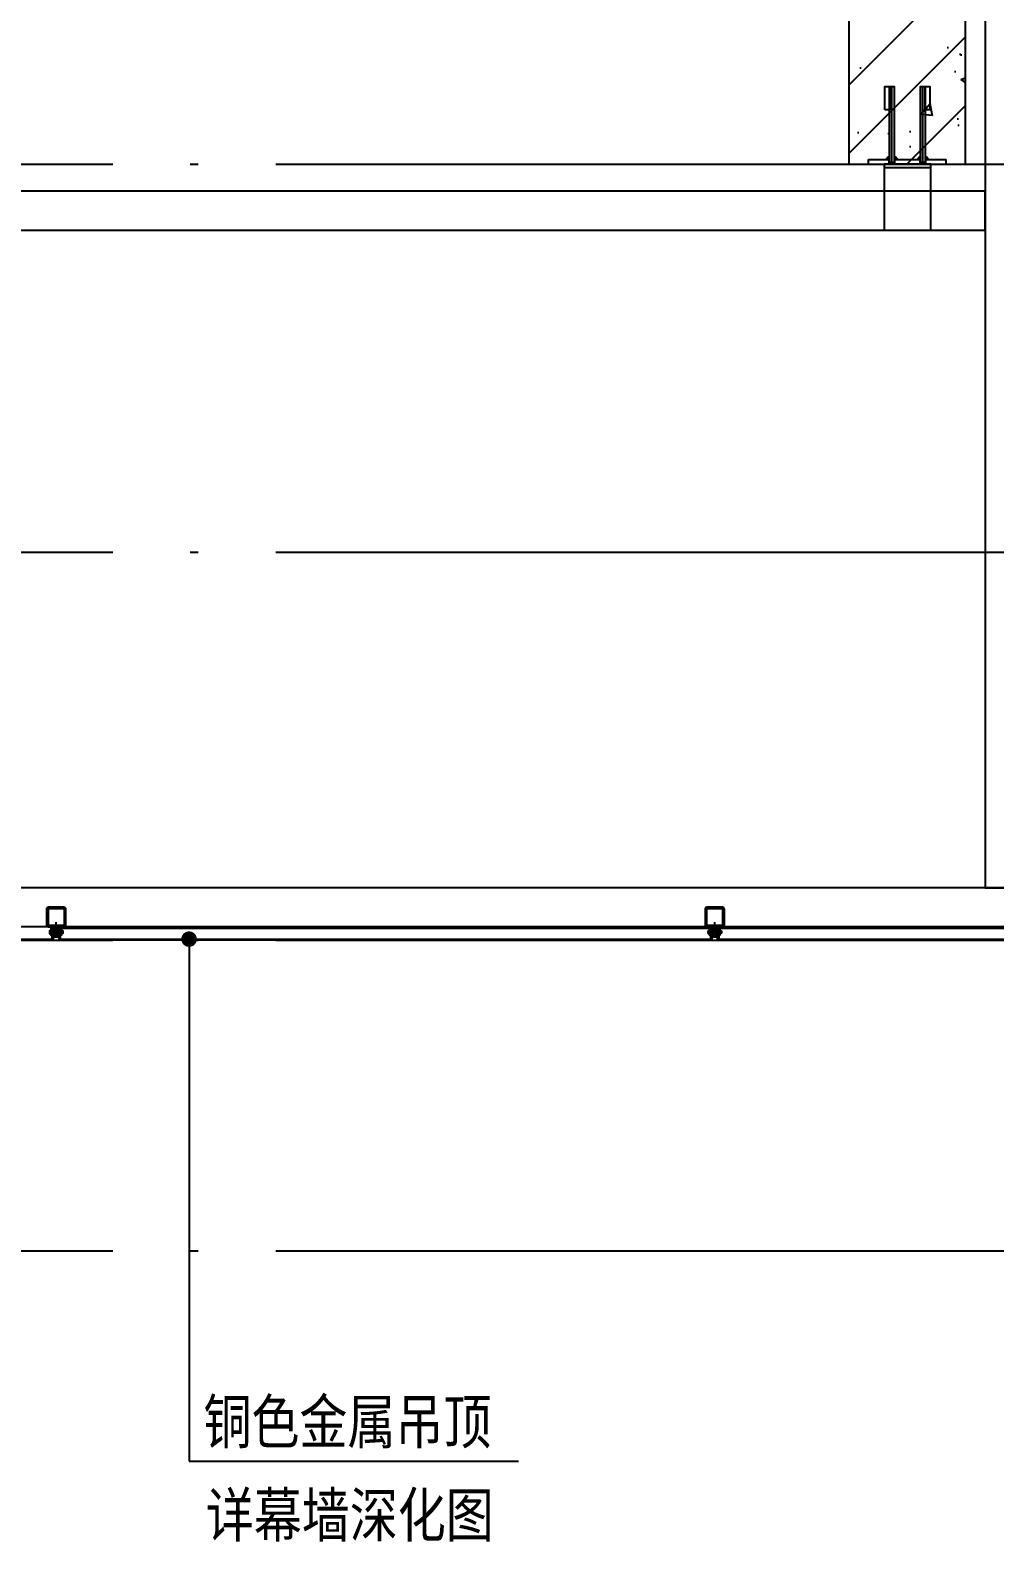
# Model space of a CAD drawing. Header units: millimetres. Extents: x 434053 to 1059003, y -2417481 to 936527.
# Drawn here: x 536098 to 538582, y -2249086 to -2245191 of the extents above; entities that cross this region are included whole.
import ezdxf

# ---------------------------------------------------------------- set-up
doc = ezdxf.new("R2010")
doc.units = ezdxf.units.MM
doc.header["$LTSCALE"] = 1000
doc.header["$MEASUREMENT"] = 0
for name, pattern in [('CENTER', [2, 1.25, -0.25, 0.25, -0.25]), ('DOTE', [2.42, 2, -0.2, 0.02, -0.2]), ('HIDDEN', [9.525, 6.35, -3.175]), ('HIDDEN2', [4.7625, 3.175, -1.5875])]:
    doc.linetypes.add(name, pattern=pattern)
for name, color, linetype in [('ALUM', 1, 'Continuous'), ('ALUM-V', 11, 'Continuous'), ('DIM_LEAD', 3, 'Continuous'), ('DOTE', 16, 'DOTE'), ('ELASTOMER', 6, 'Continuous'), ('ELASTOMER-V', 241, 'Continuous'), ('ELASTROMER-V', 241, 'Continuous'), ('EXTRUSION', 4, 'Continuous'), ('EXTRUSION-V', 141, 'Continuous'), ('EXTRUSION2', 133, 'Continuous'), ('FASTENER', 191, 'Continuous'), ('GRID', 8, 'CENTER'), ('PUB_HATCH', 8, 'Continuous'), ('PUB_TEXT', 7, 'Continuous'), ('SILICONE', 8, 'Continuous'), ('STEEL', 3, 'Continuous'), ('STEEL-V', 71, 'Continuous'), ('WALL', 5, 'Continuous')]:
    doc.layers.add(name, color=color, linetype=linetype)
doc.styles.add('宋体', font='', dxfattribs={"width": 0.8})
doc.styles.get('宋体').set_extended_font_data('SimSun')

# ---------------------------------------------------------------- blocks, each defined once
blk = doc.blocks.new('*U523')
at = {"layer": 'GRID'}
for p, q in [((-40, 0), (-40, -200)), ((40, 0), (40, -200))]:
    blk.add_line(p, q, dxfattribs=at)
at = {"layer": 'SILICONE'}
for p, q in [((-33, -1), (-47, -1)), ((-33, -2), (-47, -2)), ((-33, -3), (-47, -3)), ((-33, -4), (-47, -4)), ((-46, -5), (-47, -5)), ((-46, -6), (-47, -6)), ((-46, -7), (-47, -7)), ((-46, -8), (-47, -8)), ((-46, -9), (-47, -9)), ((-46, -10), (-47, -10)), ((-46, -11), (-47, -11)), ((-33, -5), (-34, -5)), ((-33, -6), (-34, -6)), ((-33, -7), (-34, -7)), ((-33, -8), (-34, -8)), ((-33, -9), (-34, -9)), ((-33, -10), (-34, -10)), ((-33, -11), (-34, -11)), ((47, -1), (33, -1)), ((47, -2), (33, -2)), ((47, -3), (33, -3)), ((47, -4), (33, -4)), ((34, -5), (33, -5)), ((34, -6), (33, -6)), ((34, -7), (33, -7)), ((34, -8), (33, -8)), ((34, -9), (33, -9)), ((34, -10), (33, -10)), ((34, -11), (33, -11)), ((47, -5), (46, -5)), ((47, -6), (46, -6)), ((47, -7), (46, -7)), ((47, -8), (46, -8)), ((47, -9), (46, -9)), ((47, -10), (46, -10)), ((47, -11), (46, -11))]:
    blk.add_line(p, q, dxfattribs=at)
for centre, radius, start, end in [((-40.8, -6.8), 14.2, 201.5982, 248.4018), ((-40.8, -6.8), 13.2, 203.3215, 246.6785), ((-40.8, -6.8), 12.2, 205.3552, 244.6448), ((-40.8, -6.8), 11.2, 207.7955, 242.2045), ((-40.8, -6.8), 10.2, 210.7868, 239.2132), ((-40.8, -6.8), 9.24, 214.5568, 235.4432), ((-40.8, -6.8), 8.24, 219.4971, 230.5029), ((-39.2, -6.8), 14.2, 291.5982, 338.4018), ((-39.2, -6.8), 13.2, 293.3215, 336.6785), ((-39.2, -6.8), 12.2, 295.3552, 334.6448), ((-39.2, -6.8), 11.2, 297.7955, 332.2045), ((-39.2, -6.8), 10.2, 300.7868, 329.2132), ((-39.2, -6.8), 9.24, 304.5568, 325.4432), ((-39.2, -6.8), 8.24, 309.4971, 320.5029), ((39.2, -6.8), 14.2, 201.5982, 248.4018), ((39.2, -6.8), 13.2, 203.3215, 246.6785), ((39.2, -6.8), 12.2, 205.3552, 244.6448), ((39.2, -6.8), 11.2, 207.7955, 242.2045), ((39.2, -6.8), 10.2, 210.7868, 239.2132), ((39.2, -6.8), 9.24, 214.5568, 235.4432), ((39.2, -6.8), 8.24, 219.4971, 230.5029), ((40.8, -6.8), 14.2, 291.5982, 338.4018), ((40.8, -6.8), 13.2, 293.3215, 336.6785), ((40.8, -6.8), 12.2, 295.3552, 334.6448), ((40.8, -6.8), 11.2, 297.7955, 332.2045), ((40.8, -6.8), 10.2, 300.7868, 329.2132), ((40.8, -6.8), 9.24, 304.5568, 325.4432), ((40.8, -6.8), 8.24, 309.4971, 320.5029)]:
    blk.add_arc(centre, radius, start, end, dxfattribs=at)
at = {"layer": 'STEEL'}
for p, q in [((-100, 0), (-100, -12)), ((-100, 0), (100, 0)), ((100, 0), (100, -12)), ((-100, -12), (-48, -12)), ((-32, -12), (34, -12)), ((46, -12), (100, -12))]:
    blk.add_line(p, q, dxfattribs=at)
for points in [[(-47, 0), (-47, -12)], [(-33, -12), (-33, 0)], [(33, 0), (33, -12)], [(47, -12), (47, 0)]]:
    blk.add_lwpolyline(points, dxfattribs=at)
for points in [[(-46, -2), (-46, -200), (-34, -200), (-34, -2)], [(34, -2), (34, -200), (46, -200), (46, -2)], [(-58, -140), (-58, -200), (-46, -200), (-46, -140)], [(46, -140), (46, -200), (58, -200), (58, -140)]]:
    blk.add_lwpolyline(points, close=True, dxfattribs=at)
blk = doc.blocks.new('*U525')
at = {"color": 0, "linetype": 'ByBlock'}
blk.add_lwpolyline([(-1.8, 1.3), (-3.2, 2.7, -0.198912), (-3.5, 3.4), (-3.5, 5.2, -0.198912), (-2.9, 6.6), (-2.1, 7.4, 0.198912), (-1.5, 8.8), (-1.5, 24), (-13.5, 24), (-13.5, 26), (13.5, 26), (13.5, 24), (1.5, 24), (1.5, 8.8, 0.198912), (2.1, 7.4), (2.9, 6.6, -0.198912), (3.5, 5.2), (3.5, 3.4, -0.198912), (3.2, 2.7), (1.8, 1.3, -0.198912), (1.1, 1), (-1.1, 1, -0.198912)], format="xyb", close=True, dxfattribs=at)
at = {"layer": 'ELASTROMER-V', "linetype": 'HIDDEN'}
blk.add_lwpolyline([(-13.5, 26), (13.5, 26), (13.5, 27), (-13.5, 27)], close=True, dxfattribs=at)
at = {"layer": 'EXTRUSION', "linetype": 'ByBlock'}
blk.add_lwpolyline([(-7, 0), (7, 0), (7, 1), (5, 1, -0.414214), (4.5, 1.5), (4.5, 5.2, 0.198912), (3.6, 7.5, -0.668179), (4.1, 8.7, 1), (4.1, 9.5, 0.668179), (3, 6.9, -0.198912), (3.7, 5.2), (3.7, 1.5, -0.414214), (3.2, 1), (-3.2, 1, -0.414214), (-3.8, 1.5), (-3.8, 5.2, -0.198912), (-3, 6.9, 0.668179), (-4.1, 9.5, 1), (-4.1, 8.7, -0.668179), (-3.6, 7.5, 0.198912), (-4.5, 5.2), (-4.5, 1.5, -0.414214), (-5, 1), (-7, 1)], format="xyb", close=True, dxfattribs=at)
at = {"layer": 'EXTRUSION-V', "linetype": 'HIDDEN2'}
blk.add_line((-1.5, 24), (1.5, 24), dxfattribs=at)
blk = doc.blocks.new('rivet6')
at = {"color": 0, "linetype": 'ByBlock'}
blk.add_line((0, 4), (0, -4), dxfattribs=at)
blk.add_lwpolyline([(-6, 2, 2.414214), (-8, 0, 2.414214), (-6, -2)], format="xyb", dxfattribs=at)
at = {"color": 0, "linetype": 'HIDDEN2'}
blk.add_lwpolyline([(0, 2), (-6, 2), (-6, -2), (0, -2)], dxfattribs=at)
at = {"color": 0, "linetype": 'ByBlock'}
for centre, radius, start, end in [((-8, 0), 2, 150, 210), ((-3, 0), 5, 306.8699, 53.1301)]:
    blk.add_arc(centre, radius, start, end, dxfattribs=at)
blk = doc.blocks.new('*U521')
at = {"linetype": 'ByBlock', "lineweight": -2}
for p, q in [((-5, 0.5), (-5, 0)), ((5, 0), (-5, 0)), ((-4.7, 0.9), (-3.5, 1.1)), ((4.7, 0.9), (-4.7, 0.9)), ((-3.5, 4.4), (-3.5, 1.1)), ((3.5, 1.1), (-3.5, 1.1)), ((2.7, 4.9), (-2.7, 4.9)), ((-2.3, 0.9), (-1.8, 1.1)), ((-1.8, 4.4), (-1.8, 1.1)), ((1.8, 4.4), (1.8, 1.1)), ((2.5, 0.9), (1.8, 1.1)), ((3.5, 4.4), (3.5, 1.1)), ((4.7, 0.9), (3.5, 1.1)), ((5, 0.5), (5, 0))]:
    blk.add_line(p, q, dxfattribs=at)
for centre, radius, start, end in [((-4.7, 0.5), 0.343, 90, 180), ((-2.7, 3.8), 1.09, 35.4009, 144.5991), ((0, 1.2), 3.66, 61.0594, 118.9406), ((2.7, 3.8), 1.09, 35.4009, 144.5991), ((4.7, 0.5), 0.343, 0, 90)]:
    blk.add_arc(centre, radius, start, end, dxfattribs=at)
at = {"layer": 'GRID', "ltscale": 0.5}
blk.add_line((0, 4.9), (0, -15.6), dxfattribs=at)
blk = doc.blocks.new('A$C56EA6F4E')
at = {"layer": 'ELASTOMER-V'}
h = blk.add_hatch(dxfattribs=at)
h.set_pattern_fill('HONEY', color=256, scale=10, angle=17.1833, style=0)
h.set_pattern_definition([(17.183306, (-503.9963, 3104.1027), (1.47149637, 1.58814308), [1.25, -2.5]), (137.183306, (-503.9963, 3104.1027), (-2.11112044, 0.4802817), [1.25, -2.5]), (77.183306, (-503.9963, 3104.1027), (-0.63962407, 2.06842478), [-2.5, 1.25])])
edge = h.paths.add_edge_path()
edge.add_ellipse((8414.7, 6224.1), major_axis=(5.3, 5.3), ratio=1, start_angle=0, end_angle=360)
h = blk.add_hatch(dxfattribs=at)
h.set_pattern_fill('HONEY', color=256, scale=10, angle=17.1833, style=0)
h.set_pattern_definition([(17.183306, (1192.2703, 3104.1027), (1.47149637, 1.58814308), [1.25, -2.5]), (137.183306, (1192.2703, 3104.1027), (-2.11112044, 0.4802817), [1.25, -2.5]), (77.183306, (1192.2703, 3104.1027), (-0.63962407, 2.06842478), [-2.5, 1.25])])
edge = h.paths.add_edge_path()
edge.add_ellipse((10111, 6224.1), major_axis=(5.3, 5.3), ratio=1, start_angle=0, end_angle=360)
at = {"layer": 'SILICONE'}
h = blk.add_hatch(dxfattribs=at)
h.set_pattern_fill('AR-SAND', color=256, angle=-72.8167, style=0)
h.set_pattern_definition([(324.683306, (-503.9963, 3106.1027), (1.82220888, 0.6294226), [0, -1.52, 0, -1.7, 0, -1.625]), (294.683306, (-503.9963, 3106.1027), (3.2190227, -0.857036), [0, -0.82, 0, -1.37, 0, -0.525]), (254.683306, (-504.3597, 3107.2778), (0.92541646, -2.97346867), [0, -0.5, 0, -1.8, 0, -2.35]), (244.683306, (-504.3597, 3107.2778), (1.72659915, -2.61265515), [0, -0.25, 0, -1.18, 0, -1.35])])
edge = h.paths.add_edge_path()
edge.add_line((8422.2, 6224.1), (8422.2, 6210.1))
edge.add_arc((8414.7, 6175.1), 35.8, 77.9147, 102.0853)
edge.add_line((8407.2, 6210.1), (8407.2, 6210.6))
edge.add_line((8407.2, 6210.6), (8407.2, 6223.9))
edge.add_arc((8414.7, 6224.1), 7.5, 181.0837, 359.9808)
h = blk.add_hatch(dxfattribs=at)
h.set_pattern_fill('AR-SAND', color=256, angle=-72.8167, style=0)
h.set_pattern_definition([(324.683306, (1192.2703, 3106.1027), (1.82220888, 0.6294226), [0, -1.52, 0, -1.7, 0, -1.625]), (294.683306, (1192.2703, 3106.1027), (3.2190227, -0.857036), [0, -0.82, 0, -1.37, 0, -0.525]), (254.683306, (1191.907, 3107.2777), (0.92541646, -2.97346867), [0, -0.5, 0, -1.8, 0, -2.35]), (244.683306, (1191.907, 3107.2777), (1.72659915, -2.61265515), [0, -0.25, 0, -1.18, 0, -1.35])])
edge = h.paths.add_edge_path()
edge.add_line((10118.5, 6224.1), (10118.5, 6210.1))
edge.add_arc((10111, 6175.1), 35.8, 77.9147, 102.0853)
edge.add_line((10103.5, 6210.1), (10103.5, 6210.6))
edge.add_line((10103.5, 6210.6), (10103.5, 6223.9))
edge.add_arc((10111, 6224.1), 7.5, 181.0837, 359.9808)
at = {"layer": 'STEEL-V'}
h = blk.add_hatch(dxfattribs=at)
h.set_pattern_fill('Q119', color=256, scale=10, angle=225, style=0, pattern_type=2)
h.set_pattern_definition([(315, (2514.082, 16741.187), (3.535534, 3.535534), []), (315, (2513.375, 16740.48), (3.535534, 3.535534), [])])
edge = h.paths.add_edge_path(flags=16)
edge.add_line((8435.7, 6279.3), (8435.7, 6239.3))
edge.add_arc((8434.7, 6239.3), 1, -90, 0, ccw=False)
edge.add_line((8434.7, 6238.3), (8394.7, 6238.3))
edge.add_arc((8394.7, 6239.3), 1, -180, -90, ccw=False)
edge.add_line((8393.7, 6239.3), (8393.7, 6279.3))
edge.add_arc((8394.7, 6279.3), 1, 90, 180, ccw=False)
edge.add_line((8394.7, 6280.3), (8434.7, 6280.3))
edge.add_arc((8434.7, 6279.3), 1, 0, 90, ccw=False)
edge = h.paths.add_edge_path()
edge.add_line((8439.7, 6279.3), (8439.7, 6239.3))
edge.add_arc((8434.7, 6239.3), 5, -90, 0, ccw=False)
edge.add_line((8434.7, 6234.3), (8394.7, 6234.3))
edge.add_arc((8394.7, 6239.3), 5, -180, -90, ccw=False)
edge.add_line((8389.7, 6239.3), (8389.7, 6279.3))
edge.add_arc((8394.7, 6279.3), 5, 90, 180, ccw=False)
edge.add_line((8394.7, 6284.3), (8434.7, 6284.3))
edge.add_arc((8434.7, 6279.3), 5, 0, 90, ccw=False)
h = blk.add_hatch(dxfattribs=at)
h.set_pattern_fill('Q119', color=256, scale=10, angle=225, style=0, pattern_type=2)
h.set_pattern_definition([(315, (4210.349, 16741.187), (3.535534, 3.535534), []), (315, (4209.6417, 16740.48), (3.535534, 3.535534), [])])
edge = h.paths.add_edge_path(flags=16)
edge.add_line((10132, 6279.3), (10132, 6239.3))
edge.add_arc((10131, 6239.3), 1, -90, 0, ccw=False)
edge.add_line((10131, 6238.3), (10091, 6238.3))
edge.add_arc((10091, 6239.3), 1, -180, -90, ccw=False)
edge.add_line((10090, 6239.3), (10090, 6279.3))
edge.add_arc((10091, 6279.3), 1, 90, 180, ccw=False)
edge.add_line((10091, 6280.3), (10131, 6280.3))
edge.add_arc((10131, 6279.3), 1, 0, 90, ccw=False)
edge = h.paths.add_edge_path()
edge.add_line((10136, 6279.3), (10136, 6239.3))
edge.add_arc((10131, 6239.3), 5, -90, 0, ccw=False)
edge.add_line((10131, 6234.3), (10091, 6234.3))
edge.add_arc((10091, 6239.3), 5, -180, -90, ccw=False)
edge.add_line((10086, 6239.3), (10086, 6279.3))
edge.add_arc((10091, 6279.3), 5, 90, 180, ccw=False)
edge.add_line((10091, 6284.3), (10131, 6284.3))
edge.add_arc((10131, 6279.3), 5, 0, 90, ccw=False)
at = {"layer": 'ALUM', "linetype": 'ByBlock'}
for points in [[(8404.2, 6202.3), (6886.5, 6202.3), (6886.5, 6229.3), (6883.5, 6229.3), (6883.5, 6199.3), (8407.2, 6199.3), (8407.2, 6229.3), (8404.2, 6229.3)], [(10100.5, 6202.3), (8425.2, 6202.3), (8425.2, 6229.3), (8422.2, 6229.3), (8422.2, 6199.3), (10103.5, 6199.3), (10103.5, 6229.3), (10100.5, 6229.3)], [(10121.5, 6202.3), (10121.5, 6229.3), (10118.5, 6229.3), (10118.5, 6199.3), (10578.5, 6199.3), (10578.5, 6202.3)]]:
    blk.add_lwpolyline(points, close=True, dxfattribs=at)
at = {"layer": 'ALUM-V'}
for p, q in [((6886.5, 6229.3), (8404.2, 6229.3)), ((8425.2, 6229.3), (10100.5, 6229.3))]:
    blk.add_line(p, q, dxfattribs=at)
at = {"layer": 'ELASTOMER'}
for centre in [(8414.7, 6224.1), (10111, 6224.1)]:
    blk.add_ellipse(centre, major_axis=(5.3, 5.3), ratio=1, start_param=1.570796326783921, end_param=7.853981633963507, dxfattribs=at)
at = {"layer": 'EXTRUSION2'}
for points in [[(8404.2, 6230.3), (8423.2, 6230.3), (8423.2, 6233.3), (8401.2, 6233.3), (8401.2, 6212.3), (8404.2, 6212.3)], [(8425.2, 6230.3), (8406.2, 6230.3), (8406.2, 6233.3), (8428.2, 6233.3), (8428.2, 6212.3), (8425.2, 6212.3)], [(10100.5, 6230.3), (10119.5, 6230.3), (10119.5, 6233.3), (10097.5, 6233.3), (10097.5, 6212.3), (10100.5, 6212.3)], [(10121.5, 6230.3), (10102.5, 6230.3), (10102.5, 6233.3), (10124.5, 6233.3), (10124.5, 6212.3), (10121.5, 6212.3)]]:
    blk.add_lwpolyline(points, close=True, dxfattribs=at)
at = {"layer": 'SILICONE'}
for points in [[(8422.2, 6224.1), (8422.2, 6210.1, 0.105857), (8407.2, 6210.1), (8407.2, 6210.6), (8407.2, 6223.9, 0.990421), (8422.2, 6224.1)], [(10118.5, 6224.1), (10118.5, 6210.1, 0.105857), (10103.5, 6210.1), (10103.5, 6210.6), (10103.5, 6223.9, 0.990421), (10118.5, 6224.1)]]:
    blk.add_lwpolyline(points, format="xyb", dxfattribs=at)
at = {"layer": 'STEEL'}
blk.add_line((7858.5, 8189.3, -0.5), (7978.5, 8189.3, -0.5), dxfattribs=at)
blk.add_lwpolyline([(7978.5, 8029.3), (7858.5, 8029.3), (7858.5, 8199.3), (7978.5, 8199.3)], close=True, dxfattribs=at)
for points in [[(8439.7, 6279.3), (8439.7, 6239.3, -0.414214), (8434.7, 6234.3), (8394.7, 6234.3, -0.414214), (8389.7, 6239.3), (8389.7, 6279.3, -0.414214), (8394.7, 6284.3), (8434.7, 6284.3, -0.414214)], [(8435.7, 6279.3), (8435.7, 6239.3, -0.414214), (8434.7, 6238.3), (8394.7, 6238.3, -0.414214), (8393.7, 6239.3), (8393.7, 6279.3, -0.414214), (8394.7, 6280.3), (8434.7, 6280.3, -0.414214)], [(10136, 6279.3), (10136, 6239.3, -0.414214), (10131, 6234.3), (10091, 6234.3, -0.414214), (10086, 6239.3), (10086, 6279.3, -0.414214), (10091, 6284.3), (10131, 6284.3, -0.414214)], [(10132, 6279.3), (10132, 6239.3, -0.414214), (10131, 6238.3), (10091, 6238.3, -0.414214), (10090, 6239.3), (10090, 6279.3, -0.414214), (10091, 6280.3), (10131, 6280.3, -0.414214)]]:
    blk.add_lwpolyline(points, format="xyb", close=True, dxfattribs=at)
at = {"layer": 'STEEL-V'}
for p, q in [((6618.5, 6334.3), (10668.5, 6334.3)), ((6618.5, 6234.3), (10668.5, 6234.3))]:
    blk.add_line(p, q, dxfattribs=at)
for points in [[(7718.5, 6334.3), (7618.5, 6334.3), (7618.5, 9176.3), (7718.5, 9176.3)], [(7718.5, 8029.3), (7718.5, 8129.3), (10568.5, 8129.3), (10568.5, 8029.3)]]:
    blk.add_lwpolyline(points, close=True, dxfattribs=at)
at = {"linetype": 'ByBlock', "extrusion": (0, 0, -1), "xscale": -1, "zscale": -1, "rotation": 180}
blk.add_blockref('*U523', (-7918.5, 8199.3), dxfattribs=at)
at = {"layer": 'EXTRUSION2', "extrusion": (0, 0, -1), "xscale": -1, "zscale": -1}
for p in [(-8414.7, 6207.3), (-10111, 6207.3)]:
    blk.add_blockref('*U525', p, dxfattribs=at)
at = {"layer": 'FASTENER', "extrusion": (0, 0, -1)}
for name, p, xscale, zscale, rotation in [('*U521', (-8414.7, 6230.3), -1, -1, 180), ('*U521', (-10111, 6230.3), -1, -1, 180), ('rivet6', (-8407.2, 6219.8), -0.9999999999999983, -0.9999999999999983, 359.999009052085), ('rivet6', (-10103.5, 6219.8), -0.9999999999999983, -0.9999999999999983, 359.999009052085)]:
    blk.add_blockref(name, p, dxfattribs=dict(at, xscale=xscale, zscale=zscale, rotation=rotation))
at = {"layer": 'FASTENER', "xscale": -1, "rotation": 0.000990947829019345}
for p in [(8422.2, 6219.8), (10118.5, 6219.8)]:
    blk.add_blockref('rivet6', p, dxfattribs=at)

msp = doc.modelspace()

# ---------------------------------------------------------------- hatches: boundary and pattern name
at = {"layer": 'PUB_HATCH'}
h = msp.add_hatch(dxfattribs=at)
h.set_pattern_fill('钢筋混凝土', color=256, scale=50, style=0)
h.set_pattern_definition([(45, (-1713816.56, -1462982.77), (-88.3883476, 88.3883476), []), (50, (-1713816.56, -1462982.77), (358.63009, -31.376067), [37.5, -412.5]), (355, (-1713816.56, -1462982.77), (-69.375667, 376.096067), [30, -330]), (100.4514, (-1713786.68, -1462985.4), (289.25469, 344.71977), [31.870095, -350.571056]), (46.1842, (-1713816.56, -1462882.77), (533.620524, -82.75951), [56.25, -618.75]), (96.6356, (-1713772.1, -1462889.67), (467.33135, 487.05894), [47.80514, -525.8565]), (351.1842, (-1713816.56, -1462882.77), (467.33097, 487.0593), [45, -495]), (21, (-1713766.56, -1462907.77), (298.453526, -201.309445), [37.5, -412.5]), (326, (-1713766.56, -1462907.77), (121.657666, 362.57502), [30, -330]), (71.4514, (-1713741.7, -1462924.55), (420.111314, 161.26525), [31.870095, -350.571056]), (37.5, (-1713816.56, -1462982.77), (6.079928, 166.446927), [0, -326, 0, -335, 0, -331.25]), (7.5, (-1713816.56, -1462982.77), (131.534769, 197.205856), [0, -191, 0, -318.5, 0, -126.25]), (327.5, (-1713928.06, -1462982.77), (266.911218, -11.277436), [0, -125, 0, -390, 0, -517.5]), (317.5, (-1713978.06, -1462982.77), (291.593085, 50.052491), [0, -162.5, 0, -259, 0, -367.5])])
h.paths.add_polyline_path([(538507.1, -2245535.7), (538507.1, -2244835.7), (538340.5, -2244885.7), (538207.1, -2244985.7), (538207.1, -2245535.7)])

# ---------------------------------------------------------------- linework, layer by layer
at = {"layer": 'DIM_LEAD'}
for p, q in [((536506.9, -2247532.7), (536506.9, -2248878.2)), ((536506.9, -2248878.2), (537355, -2248878.2))]:
    msp.add_line(p, q, dxfattribs=at)
at = {"layer": 'DIM_LEAD', "const_width": 20}
msp.add_lwpolyline([(536506.9, -2247522.7, 1), (536506.9, -2247542.7, 1)], format="xyb", close=True, dxfattribs=at)
at = {"layer": 'DOTE'}
for p, q in [((534310.1, -2245535.7), (540860.1, -2245535.7)), ((534310.1, -2246535.7), (540860.1, -2246535.7)), ((534310.1, -2247535.7), (540860.1, -2247535.7)), ((534310.1, -2248335.7), (540860.1, -2248335.7))]:
    msp.add_line(p, q, dxfattribs=at)
at = {"layer": 'WALL'}
for p, q in [((538507.1, -2245535.7), (538507.1, -2244835.7)), ((538207.1, -2245535.7), (538207.1, -2244985.7)), ((538207.1, -2245535.7), (538507.1, -2245535.7))]:
    msp.add_line(p, q, dxfattribs=at)

# ---------------------------------------------------------------- block references
at = {"xscale": -1}
msp.add_blockref('A$C56EA6F4E', (546275.6, -2253734.9), dxfattribs=at)

# ---------------------------------------------------------------- texts
at = {"layer": 'PUB_TEXT', "style": '宋体', "width": 0.8}
for s, p in [('铜色金属吊顶', (536543.9, -2248832.6)), ('详幕墙深化图', (536550, -2249073.2))]:
    msp.add_text(s, height=113.29, dxfattribs=at).set_placement(p)

doc.saveas('drawing.dxf')
